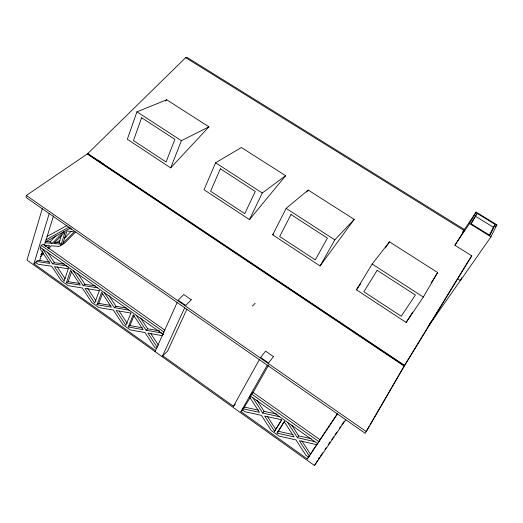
<?xml version="1.0" encoding="UTF-8"?>
<svg xmlns="http://www.w3.org/2000/svg" width="523" height="523" viewBox="0 0 523 523"><rect width="100%" height="100%" fill="white"/><g stroke="black" fill="none" stroke-linecap="round" stroke-linejoin="round"><path stroke-width="0.78" d="M26.32 195.471L26.15 197.544L365.217 433.286L404.684 365.466L87.851 153.572L26.32 195.471L366.427 431.697M42.265 208.742L26.993 260.114L314.493 465.542L345.736 419.74M155.514 350.6L33.93 263.775L49.214 213.58M33.93 263.775L35.884 262.631L36.257 261.408L38.205 260.277L49.365 261.912M164.902 330.203L43.141 244.234L41.18 245.326L40.127 248.771L49.835 263.409L36.257 261.408M39.768 260.376L42.657 251.014M44.344 245.555L53.503 215.914M60.845 245.379L65.192 231.937L53.666 243.509L61.23 244.195L59.106 242.705L61.322 235.801M62.629 244.346L66.99 230.937L74.174 231.872L63.015 243.162M66.343 282.858L70.592 270.345L80.326 285.074L66.343 282.858L68.212 281.649L71.716 271.365M136.928 111.817L127.331 139.262L170.688 167.863L208.945 126.834L166.693 99.795L136.928 111.817L181.389 140.694L208.945 126.834M96.99 304.706L101.639 292.331L111.399 307.151L96.99 304.706L98.782 303.412L102.613 293.246M170.688 167.863L181.389 140.694M128.22 326.967L133.28 314.735L143.067 329.647L128.22 326.967L129.926 325.594L134.091 315.539M215.587 162.797L204.016 189.744L249.504 219.608L285.63 175.689L241.384 147.506L215.587 162.797L262.285 192.98L285.63 175.689M155.056 351.619L177.134 302.516M162.202 356.725L184.671 307.759M186.842 309.328L167.484 351.279L162.673 355.712L233.448 406.26L235.317 404.024M249.504 219.608L262.285 192.98M428.102 326.64L490.986 236.821L496.85 224.798L476.113 212.07L462.979 231.611M489.384 235.252L493.352 227.237L495.248 224.517L477.139 213.397L475.302 216.13L493.352 227.237M495.248 224.517L489.888 235.383L471.197 223.837L477.139 213.397M272.725 234.853L286.133 208.396L308.204 190.071L354.202 219.379L320.089 265.946L272.725 234.853L273.738 233.572M461.737 277.85L460.325 280.609L457.599 278.877M429.488 324.659L430.985 321.848M233.448 406.26L259.356 359.68M320.089 265.946L334.805 239.854L354.202 219.379M337.459 413.981L307.321 459.011L240.946 411.608L267.273 365.185M258.467 410.13L244.352 407.077L242.332 409.901L244.895 411.725L261.408 415.34L271.241 430.521L278.994 436.051L296.011 439.941L305.857 455.213L308.505 457.102L307.321 459.011M242.973 408.77L259.48 412.359L249.595 397.101L252.779 392.243L320.043 439.732L316.807 444.694L299.378 440.712L309.237 456.01L308.505 457.102M244.352 407.077L243.711 408.202L250.275 397.375M252.779 392.243L250.256 395.944L317.559 443.576M252.674 393.159L268.659 365.041M470.909 223.837L474.904 216.829M454.899 245.254L464.64 229.708L187.11 57.458L185.652 57.648L87.269 154.056L404.279 366.146L471.766 255.825L454.899 245.254L469.517 223.543L476.113 212.07M366.44 431.174L369.29 426.245M370.101 424.833L403.481 367.094L469.667 258.931M423.316 297.071L437.666 272.548L389.491 241.855L372.193 264.023L356.457 289.827L406.149 322.456L423.316 297.071L372.193 264.023M314.493 465.542L317.422 460.691M318.259 459.305L319.514 457.226M274.523 431.266L281.596 419.76L264.684 416.06L274.523 431.266L275.811 429.475L267.279 416.295M276.222 428.801L281.622 420.015M277.072 433.083L284.179 421.59L294.076 436.94L277.072 433.083L278.347 431.285L292.998 434.593M277.661 432.39L284.61 421.159M309.237 456.01L316.696 444.609M386.196 354.045L386.432 353.679M406.149 322.456L412.627 312.198M431.187 282.799L437.666 272.548M314.866 441.667L297.443 437.712L298.666 435.875L291.801 425.212M319.383 440.582L337.335 413.752M318.612 458.848L319.52 457.507M320.429 456.174L322.711 452.833M324.986 449.492L326.352 447.485M328.176 444.812L329.993 442.138M331.817 439.464L333.641 436.79M335.008 434.783L336.832 432.116M339.564 428.102L340.473 426.768M341.839 424.761L344.114 421.42M356.457 289.827L360.582 283.832M385.359 247.856L389.491 241.855M470.092 258.238L471.766 255.825M495.451 226.799L496.85 224.798M403.481 367.094L404.684 365.466M462.469 232.578L464.64 229.708L463.254 231.866L464.156 230.591L185.652 57.648M252.857 397.787L262.749 413.072L264.076 411.34L277.105 414.157M306.681 191.993L308.204 190.071M240.946 411.608L243.254 408.764M249.595 397.101L250.968 395.427M75.547 232.055L64.447 243.3L59.007 246.438L51.378 245.803L48.561 248.628M70.951 231.539L64.806 237.736L66.192 236.952M165.549 100.939L166.693 99.795M40.781 254.76L43.049 252.485M47.58 247.948L49.842 245.673L44.22 245.209M44.971 242.724L52.143 243.372L63.741 231.754M40.676 256.545L43.494 253.714M252.361 306.092L255.159 303.288M45.396 246.405L46.534 245.274M45.161 241.391L49.973 241.842L56.053 235.768M136.209 315.238L146.009 330.183L147.676 328.777L159.639 330.928M104.476 292.788L114.256 307.635L116.008 306.321L126.841 308.145M73.351 270.757L83.098 285.512L84.935 284.283L95.245 285.904M42.801 249.144L52.522 263.801L54.444 262.651L64.447 264.115M55.66 242.934L59.877 240.541M45.573 241.874L70.592 227.936M45.697 240.005L69.075 227.047M47.031 236.488L66.931 225.55M54.542 242.273L59.106 242.705M69.206 228.708L71.579 229.035M52.522 263.801L66.401 265.847L68.735 267.495M68.212 281.649L79.842 283.479M83.098 285.512L97.402 287.781M98.782 303.412L110.765 305.432M114.256 307.635L128.991 310.132M129.926 325.594L142.4 327.829M146.009 330.183L161.195 332.922L163.666 334.668L40.513 247.523M162.32 335.72L147.924 333.099L157.233 347.285M262.749 413.072L279.655 416.746M298.666 435.875L311.303 438.732M469.517 223.543L490.986 236.821M286.133 208.396L334.805 239.854M87.563 153.769L404.508 365.773M49.973 241.842L52.143 243.372M41.18 245.326L163.941 332.098M251.406 393.917L318.88 441.602M35.884 262.631L38.146 264.239L51.731 266.266L61.394 280.825L68.232 285.708L82.229 287.951L91.917 302.601L98.886 307.57L113.308 310.041L123.023 324.79L130.122 329.856L144.982 332.563L154.723 347.403L156.54 348.697M98.082 160.169L103.018 163.719M47.397 252.021L54.444 262.651M57.21 266.828L65.094 278.726M77.868 273.581L84.935 284.283M87.714 288.48L96.055 301.124M108.921 295.554L116.008 306.321M119.231 311.218L127.161 323.266M140.569 317.945L147.676 328.777M150.905 333.707L158.417 345.16M256.793 400.075L264.076 411.34M301.876 440.856L310.42 454.121M287.539 422.329L297.443 437.712M68.317 268.737L64.094 281.25L54.425 266.665L68.317 268.737M141.583 117.734L133.476 140.576L166.079 162.006L174.878 139.334L141.583 117.734M99.318 290.683L94.702 303.072L85.001 288.395L99.318 290.683M130.913 313.061L125.886 325.306L116.165 310.531L130.913 313.061M220.353 168.811L210.592 191.235L244.777 213.652L255.302 191.431L220.353 168.811M290.991 214.528L279.681 236.54L315.284 259.885L327.405 238.102L290.991 214.528M377.148 270.299L363.89 291.756L401.246 316.252L415.399 295.057L377.148 270.299M273.451 356.608L268.534 362.962L260.598 357.451L265.573 351.155L273.451 356.608M191.261 299.764L185.73 305.458L178.166 300.209L183.75 294.573L191.261 299.764"/></g></svg>
